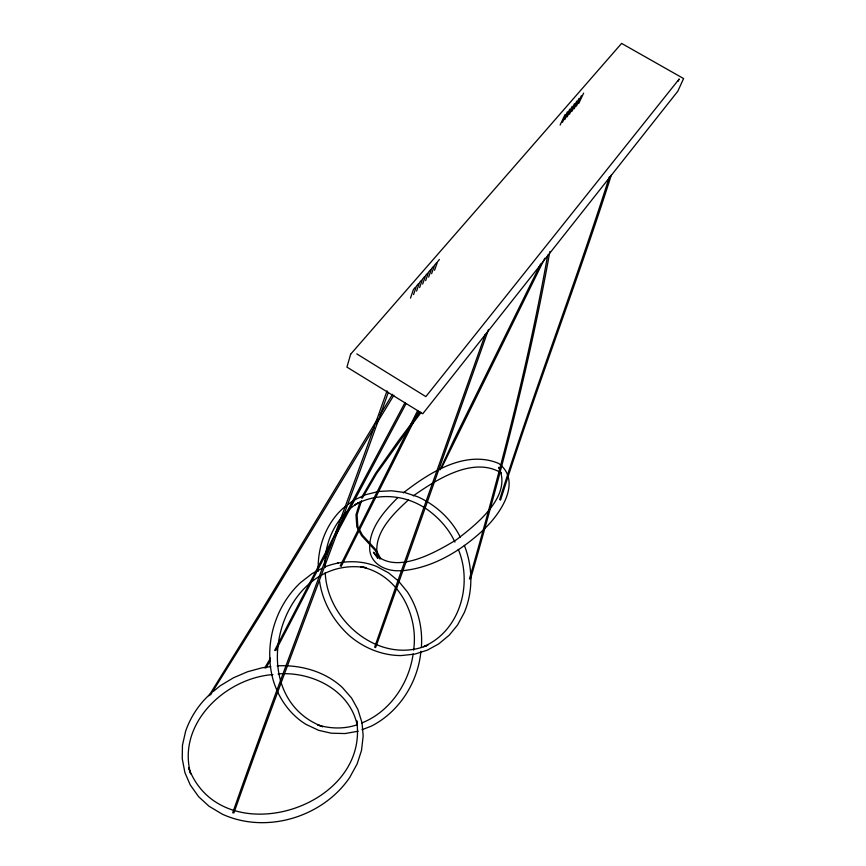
<?xml version="1.0" encoding="UTF-8"?>
<svg xmlns="http://www.w3.org/2000/svg" width="866" height="866" viewBox="0 0 866 866"><rect width="100%" height="100%" fill="white"/><g stroke="black" fill="none" stroke-linecap="round" stroke-linejoin="round"><path stroke-width="1.3" d="M324.956 567.598C323.96 542.278 336.116 516.342 358.048 502.984L355.038 504.737M318.266 571.333C317.205 548.146 325.475 524.363 342.763 508.504L346.357 505.712M560.118 125.05L565.033 114.55M562.478 122.312L567.392 111.822M569.492 114.193L574.418 103.725M571.809 111.519L576.734 101.051M574.115 108.845L579.051 98.388M578.705 103.541L583.641 93.106M208.912 695.82L258.966 614.892L377.955 418.321M413.158 653.895C409.001 683.426 389.841 711.982 361.555 723.056M413.58 650.149C418.884 614.752 397.797 574.028 360.819 566.851L366.047 567.685C279.566 553.417 240.25 695.593 322.769 726.726L317.735 724.929C330.379 728.804 344.213 729.161 356.781 724.874M420.908 651.286C418.007 682.289 399.313 711.895 371.33 726.13L361.966 729.767M421.363 647.357C422.868 627.969 418.018 608.127 407.323 591.824L398.566 581.151L388.563 572.848L376.602 566.44C359.953 559.707 341.096 560.432 324.523 567.035M547.691 255.102C528.26 364.564 499.92 472.089 469.448 578.921M549.845 251.627C530.014 362.356 501.522 471.18 470.444 579.213M500.494 499.985L499.66 499.606C533.77 391.237 574.959 285.217 609.372 176.913M500.7 499.639C535.156 390.479 576.778 283.702 611.483 174.586M360.169 501.544L356.002 514.794L356.803 526.788L361.631 535.729L375.065 550.278L379.903 559.025L380.639 558.527L375.941 549.791L362.508 535.231L357.853 526.615L357.073 514.848L361.544 500.678M375.757 647.216L488.532 329.437M387.015 390.869C337.361 532.157 282.197 671.421 232.716 812.773L233.928 812.903C283.074 673.25 337.632 535.589 387.015 396.022L388.325 392.374M485.317 334.254L398.252 579.787L374.664 647.108L375.476 647.606M441.303 468.474L544.822 258.22M678.1 81.317L679.236 78.968L425.845 396.617L356.792 353.891M340.23 565.855L417.629 410.592M341.15 566.494L418.765 411.372M540.622 264.033L453.752 440.264L440.047 469.848M274.641 650.453L338.39 527.849M275.756 650.626L331.667 543.166M339.007 526.69L405.061 402.506M334.752 537.364L405.894 403.978M264.801 667.838L270.495 658.095M265.884 668.043L270.095 660.877M361.306 497.928L375.649 473.193L398.977 440.058L420.075 412.129M362.356 498.102L376.699 473.421L408.167 429.579M380.044 414.89L392.536 394.268M374.372 427.284L259.973 615.65L210.535 694.922M376.461 423.853L393.857 395.242M409.791 427.436L421.168 412.4M483.845 529.386C499.985 514.393 522.599 481.496 498.751 463.472C465.345 449.411 429.06 472.858 403.35 492.862M397.624 497.798C383.703 511.741 367.844 529.581 369.836 550.798C371.828 565.314 387.838 571.831 400.947 570.662M482.957 530.328C460.734 550.873 432.978 567.858 402.268 570.694M408.525 499.844C392.731 514.263 371.633 534.603 377.955 558.05M210.633 693.655C199.256 703.733 190.682 716.767 185.66 731.088L182.455 745.204L182.239 758.627L184.902 772.591L190.217 784.888L198.617 796.698L208.977 806.192L222.053 814.051C266.079 834.423 322.596 817.277 349.691 777.516L357.117 763.953L361.501 750.443L363.168 736.003L362.02 722.753L357.875 709.438L351.574 698.05L342.416 687.572C324.988 671.334 300.599 664.655 277.152 665.846M213.534 691.274L220.3 685.72L233.517 677.764L247.459 671.789L262.062 667.794L270.733 666.668M348.468 504.153L353.739 500.277M413.255 495.882C436.507 479.612 473.28 455.808 501.371 472.998M423.442 646.675C459.889 631.195 472.912 584.388 458.32 549.401M322.26 568.226L312.106 573.584L300.318 582.796C274.381 607.207 263.524 646.09 273.255 680.384L273.385 680.806C278.852 698.591 290.067 714.677 306.099 724.431L318.645 730.33L331.364 733.221L345.166 733.545L358.188 731.207M355.147 504.791C376.18 492.559 403.361 494.497 423.712 507.238M354.908 499.725L365.474 494.757L377.37 491.78M415.279 287.317L413.385 289.623L410.495 298.131M421.396 280.259L419.523 282.543L416.6 291.063M424.556 646.296L427.88 645.17C380.109 665.391 327.186 621.366 325.226 572.653M430.467 269.813L428.616 272.065L425.65 280.584M433.455 266.36L431.614 268.601L428.638 277.131M436.432 262.928L434.591 265.158L431.604 273.688M439.398 259.508L437.568 261.738L434.559 270.268M272.898 674.592C225.409 677.97 176.567 723.803 190.715 773.912L188.647 767.817C221.155 854.136 370.183 809.071 356.64 720.599L357.333 724.355M337.513 562.997L338.195 562.932M378.615 491.466L391.573 490.773L404.584 492.505L417.683 496.77C435.977 504.921 451.532 519.362 460.398 537.375M278.094 673.921C311.392 671.302 349.409 689.769 357.073 724.485M569.752 109.116L564.827 119.595M572.09 106.421L567.165 116.888M581.346 95.736L576.41 106.182M418.354 283.777L416.459 286.072L413.558 294.581M424.437 276.763L422.565 279.036L419.631 287.555M427.458 273.277L425.596 275.54L422.651 284.059M424.849 507.833C437.59 516.417 448.523 528.076 454.964 542.116M377.63 558.245L373.408 552.227C394.192 576.41 435.068 552.562 456.155 539.94C475.856 524.893 513.008 495.893 498.708 467.359L500.007 469.426M464.36 545.407C472.782 566.873 473.301 591.456 464.187 612.792L457.594 624.96L449.27 635.146L438.748 643.882L427.339 650.149L414.868 654.101L401.099 655.573C382.393 655.551 364.337 648.19 350.059 636.261L349.832 636.045C333.886 621.799 322.433 602.141 319.522 580.848M350.633 354.237L346.93 367.108L422.76 413.764L677.829 91.211L683.577 78.546L621.593 43.408L350.633 354.237"/></g></svg>
